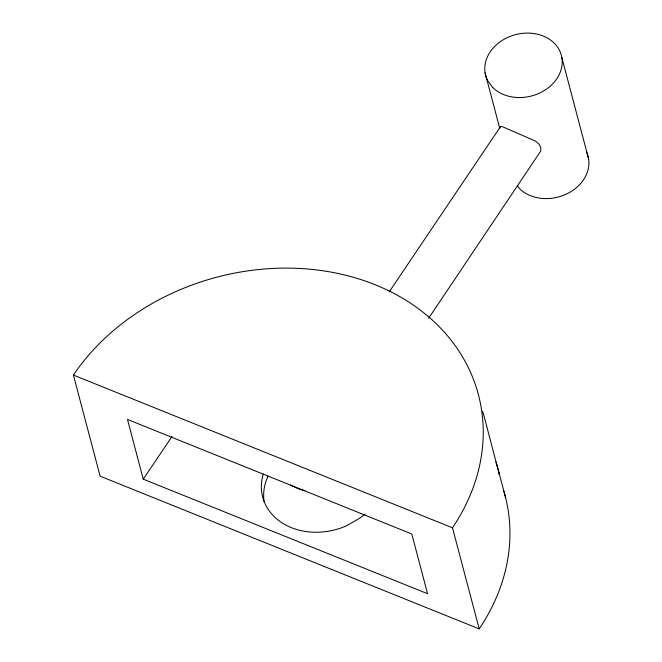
<?xml version="1.0" encoding="UTF-8"?>
<svg xmlns="http://www.w3.org/2000/svg" width="662" height="662" viewBox="0 0 662 662"><rect width="100%" height="100%" fill="white"/><g stroke="black" fill="none" stroke-linecap="round" stroke-linejoin="round"><path stroke-width="0.99" d="M500.29 127.509L500.637 126.425L502.036 126.508L535.318 141.023L538.909 144.043L540.771 147.452L540.763 151.027L428.62 318.281M143.249 479.164L127.476 419.443L411.789 533.986L427.569 593.706L143.249 479.164L172.046 436.415M389.322 291.719L500.637 126.425M73.408 375.081L452.494 527.804L479.205 628.9L100.119 476.177L73.408 375.081A222.813 180.263 -14.8 0 1 375.205 284.768A222.813 180.263 -14.8 0 1 452.494 527.804M517.245 185.575L519.463 188.562A39.174 31.693 -14.8 0 0 569.063 192.708A39.174 31.693 -14.8 0 0 586.383 151.805M561.889 57.784L588.592 158.839M485.097 72.853L499.752 128.329M495.929 461.985A222.813 180.263 -14.8 0 1 498.949 472.486L505.627 497.758M498.949 472.486L499.305 474.414L485.594 421.934A222.813 180.263 -14.8 0 0 482.573 411.433M365.052 513.977A61.839 50.031 -14.8 0 1 360.244 517.874L346.507 525.81A61.839 50.031 -14.8 0 1 282.691 523.261A61.839 50.031 -14.8 0 1 263.261 473.992M264.097 501.49A61.839 50.031 -14.8 0 1 268.036 476.143M503.799 491.055A222.813 180.263 -14.8 0 1 479.205 628.9M305.008 490.633A23.766 10.269 34 0 1 303.113 490.261L297.999 488.614A23.766 10.269 34 0 1 290.875 485.014M492.768 87.516L487.712 80.706A39.174 31.693 -14.8 0 1 525.189 33.15A39.174 31.693 -14.8 0 1 557.843 77.123A39.174 31.693 -14.8 0 1 492.768 87.516"/></g></svg>
